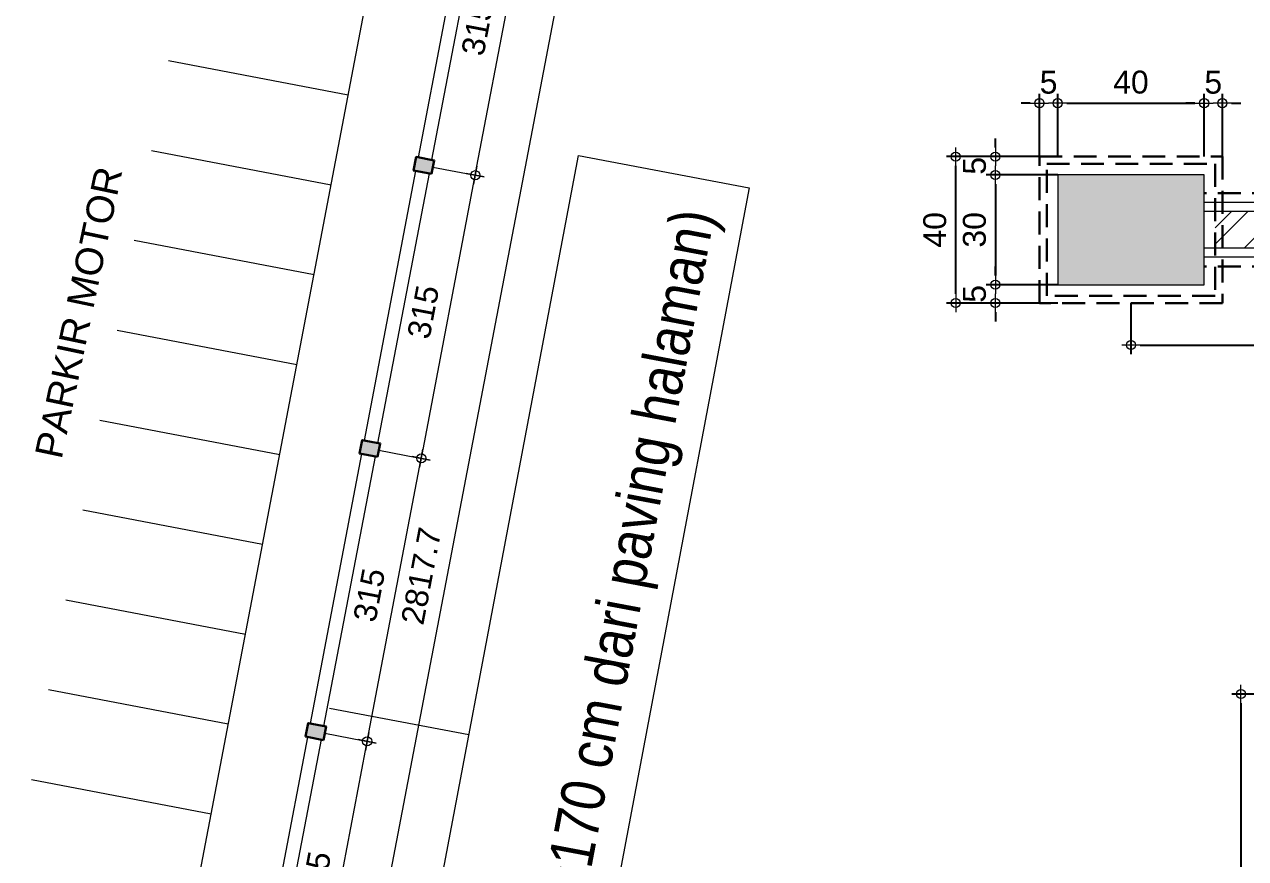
# Model space of a CAD drawing. Header units: millimetres. Extents: x -11 to 1625, y -267 to 180.
# Drawn here: x 865.29 to 878.64, y 77.65 to 86.77 of the extents above; entities that cross this region are included whole.
import ezdxf

# ---------------------------------------------------------------- set-up
doc = ezdxf.new("R2010")
doc.units = ezdxf.units.MM
doc.linetypes.add('DASHED2', pattern=[0.375, 0.25, -0.125])
for name, color, linetype, lineweight in [('ars', 11, 'Continuous', 5), ('CONCRETE', 8, 'Continuous', 5), ('DIMENSI', 8, 'Continuous', 9), ('dinding', 5, 'Continuous', 15), ('KOLOM', 1, 'Continuous', 30), ('lan', 7, 'Continuous', 15), ('not', 7, 'Continuous', 20), ('PAGAR', 4, 'Continuous', 18), ('TEXT KETERANGAN', 7, 'Continuous', 9), ('u', 6, 'Continuous', 20)]:
    doc.layers.add(name, color=color, linetype=linetype, lineweight=lineweight)
doc.styles.add('ISO', font='arial.ttf', dxfattribs={"width": 0.85})
doc.styles.get("Standard").update_dxf_attribs({"font": 'ARIALUNI.TTF'})
doc.dimstyles.new('SK-25', dxfattribs={"dimtxt": 0.25, "dimasz": 0.1, "dimexe": 0.1, "dimexo": 0, "dimgap": 0.1, "dimtad": 1, "dimdec": 0, "dimlfac": 25, "dimzin": 12, "dimdsep": 46, "dimtxsty": 'Standard', "dimblk": 'BULAT', "dimcen": 0.1, "dimclrd": 256, "dimadec": 0, "dimazin": 3, "dimtfac": 1, "dimtdec": 0, "dimtofl": 0, "dimtmove": 0, "dimatfit": 3, "dimldrblk": 'BULAT', "dimfxl": 0, "dimtolj": 1, "dimtzin": 0, "dimarcsym": 0})
doc.dimstyles.new('SK100', dxfattribs={"dimtxt": 0.25, "dimasz": 0.1, "dimexe": 0.1, "dimexo": 0, "dimgap": 0.15, "dimtad": 1, "dimdec": 0, "dimlfac": 100, "dimzin": 12, "dimdsep": 46, "dimtxsty": 'Standard', "dimblk": 'BULAT', "dimcen": 0.1, "dimclrd": 256, "dimclre": 256, "dimclrt": 256, "dimadec": 0, "dimazin": 3, "dimtfac": 1, "dimtdec": 0, "dimtofl": 0, "dimtmove": 0, "dimatfit": 3, "dimldrblk": 'BULAT', "dimfxl": 0, "dimtolj": 1, "dimtzin": 0, "dimlwd": -1, "dimlwe": -1, "dimarcsym": 0})

# ---------------------------------------------------------------- blocks, each defined once
blk = doc.blocks.new('PAGAR TYPE-B')
at = {"layer": 'ars'}
h = blk.add_hatch(dxfattribs=at)
h.set_pattern_fill('ANSI32', color=256, scale=0.01, style=0)
h.set_pattern_definition([(45, (-1.52, 0.075), (-0.067352, 0.067352), []), (45, (-1.4751, 0.075), (-0.067352, 0.067352), [])])
h.paths.add_polyline_path([(-1.52, 0.175), (-1.52, 0.075), (1.52, 0.075), (1.52, 0.175)])
at = {"layer": 'CONCRETE'}
blk.add_hatch(color=256, dxfattribs=at).paths.add_polyline_path([(-1.95, -0.025), (-1.55, -0.025), (-1.55, 0.275), (-1.95, 0.275)])
at = {"layer": 'dinding'}
for p, q in [((1.55, 0.2), (-1.55, 0.2)), ((1.55, 0.05), (-1.55, 0.05))]:
    blk.add_line(p, q, dxfattribs=at)
blk.add_lwpolyline([(-1.95, -0.025), (-1.55, -0.025), (-1.55, 0.275), (-1.95, 0.275)], close=True, dxfattribs=at)
at = {"layer": 'KOLOM', "linetype": 'DASHED2', "ltscale": 0.25}
for p, q in [((1.55, 0.225), (-1.55, 0.225)), ((1.55, 0.025), (-1.55, 0.025))]:
    blk.add_line(p, q, dxfattribs=at)
for points in [[(-1.5, -0.075), (-2, -0.075), (-2, 0.325), (-1.5, 0.325)], [(-1.52, -0.055), (-1.98, -0.055), (-1.98, 0.305), (-1.52, 0.305)]]:
    blk.add_lwpolyline(points, close=True, dxfattribs=at)
at = {"layer": 'PAGAR'}
for p, q in [((1.55, 0.175), (-1.55, 0.175)), ((1.55, 0.075), (-1.55, 0.075))]:
    blk.add_line(p, q, dxfattribs=at)
blk = doc.blocks.new('BULAT')
for p, q in [((-1, 0), (1, 0)), ((0, -1), (0, 1))]:
    blk.add_line(p, q)
blk.add_circle((0, 0), 0.5)
blk = doc.blocks.new('*D834')
at = {"layer": 'Defpoints', "color": 0}
for p in [(877.386, 83.722), (891.386, 83.722), (891.386, 83.263)]:
    blk.add_point(p, dxfattribs=at)
at = {"layer": 'u', "color": 0, "lineweight": -2}
for p, q in [((877.386, 83.722), (877.386, 83.163)), ((891.386, 83.722), (891.386, 83.163))]:
    blk.add_line(p, q, dxfattribs=at)
at = {"layer": 'u', "lineweight": -2}
blk.add_line((877.486, 83.263), (891.286, 83.263), dxfattribs=at)
at = {"layer": 'u', "lineweight": -2, "xscale": 0.1, "yscale": 0.1, "zscale": 0.1, "rotation": 180}
blk.add_blockref('BULAT', (877.386, 83.263), dxfattribs=at)
at = {"layer": 'u', "lineweight": -2, "xscale": 0.1, "yscale": 0.1, "zscale": 0.1}
blk.add_blockref('BULAT', (891.386, 83.263), dxfattribs=at)
at = {"layer": 'u', "color": 0, "insert": (884.386, 83.49), "char_height": 0.25, "attachment_point": 5}
blk.add_mtext('\\A1;350', dxfattribs=at)
blk = doc.blocks.new('*D835')
at = {"layer": 'Defpoints', "color": 0}
for p in [(876.586, 85.122), (875.904, 83.922), (876.586, 83.922)]:
    blk.add_point(p, dxfattribs=at)
at = {"layer": 'u', "color": 0, "lineweight": -2}
for p, q in [((876.586, 85.122), (875.804, 85.122)), ((876.586, 83.922), (875.804, 83.922))]:
    blk.add_line(p, q, dxfattribs=at)
at = {"layer": 'u', "lineweight": -2}
blk.add_line((875.904, 85.022), (875.904, 84.022), dxfattribs=at)
at = {"layer": 'u', "lineweight": -2, "xscale": 0.1, "yscale": 0.1, "zscale": 0.1}
for p, rotation in [((875.904, 85.122), 90), ((875.904, 83.922), 270)]:
    blk.add_blockref('BULAT', p, dxfattribs=dict(at, rotation=rotation))
at = {"layer": 'u', "color": 0, "insert": (875.676, 84.522), "char_height": 0.25, "attachment_point": 5, "rotation": 90}
blk.add_mtext('\\A1;30', dxfattribs=at)
blk = doc.blocks.new('*D836')
at = {"layer": 'Defpoints', "color": 0}
for p in [(875.904, 85.322), (876.586, 85.322), (876.586, 85.122)]:
    blk.add_point(p, dxfattribs=at)
at = {"layer": 'u', "lineweight": -2}
for p, q in [((875.904, 85.422), (875.904, 85.522)), ((875.904, 85.022), (875.904, 84.922))]:
    blk.add_line(p, q, dxfattribs=at)
at = {"layer": 'u', "color": 0, "lineweight": -2}
for p, q in [((876.586, 85.322), (875.804, 85.322)), ((876.586, 85.122), (875.804, 85.122))]:
    blk.add_line(p, q, dxfattribs=at)
at = {"layer": 'u', "lineweight": -2, "xscale": 0.1, "yscale": 0.1, "zscale": 0.1}
for p, rotation in [((875.904, 85.322), 270), ((875.904, 85.122), 90)]:
    blk.add_blockref('BULAT', p, dxfattribs=dict(at, rotation=rotation))
at = {"layer": 'u', "color": 0, "insert": (875.677, 85.222), "char_height": 0.25, "attachment_point": 5, "rotation": 90}
blk.add_mtext('\\A1;5', dxfattribs=at)
blk = doc.blocks.new('*D833')
at = {"layer": 'Defpoints', "color": 0}
for p in [(876.586, 83.922), (875.904, 83.722), (876.586, 83.722)]:
    blk.add_point(p, dxfattribs=at)
at = {"layer": 'u', "lineweight": -2}
for p, q in [((875.904, 84.022), (875.904, 84.122)), ((875.904, 83.622), (875.904, 83.522))]:
    blk.add_line(p, q, dxfattribs=at)
at = {"layer": 'u', "color": 0, "lineweight": -2}
for p, q in [((876.586, 83.922), (875.804, 83.922)), ((876.586, 83.722), (875.804, 83.722))]:
    blk.add_line(p, q, dxfattribs=at)
at = {"layer": 'u', "lineweight": -2, "xscale": 0.1, "yscale": 0.1, "zscale": 0.1}
for p, rotation in [((875.904, 83.922), 270), ((875.904, 83.722), 90)]:
    blk.add_blockref('BULAT', p, dxfattribs=dict(at, rotation=rotation))
at = {"layer": 'u', "color": 0, "insert": (875.677, 83.822), "char_height": 0.25, "attachment_point": 5, "rotation": 90}
blk.add_mtext('\\A1;5', dxfattribs=at)
blk = doc.blocks.new('*D837')
at = {"layer": 'Defpoints', "color": 0}
for p in [(875.471, 85.322), (876.386, 85.322), (876.386, 83.722)]:
    blk.add_point(p, dxfattribs=at)
at = {"layer": 'u', "color": 0, "lineweight": -2}
for p, q in [((876.386, 85.322), (875.371, 85.322)), ((876.386, 83.722), (875.371, 83.722))]:
    blk.add_line(p, q, dxfattribs=at)
at = {"layer": 'u', "lineweight": -2}
blk.add_line((875.471, 83.822), (875.471, 85.222), dxfattribs=at)
at = {"layer": 'u', "lineweight": -2, "xscale": 0.1, "yscale": 0.1, "zscale": 0.1}
for p, rotation in [((875.471, 85.322), 90), ((875.471, 83.722), 270)]:
    blk.add_blockref('BULAT', p, dxfattribs=dict(at, rotation=rotation))
at = {"layer": 'u', "color": 0, "insert": (875.243, 84.522), "char_height": 0.25, "attachment_point": 5, "rotation": 90}
blk.add_mtext('\\A1;40', dxfattribs=at)
blk = doc.blocks.new('*D858')
at = {"layer": 'Defpoints', "color": 0}
for p in [(879.084, 79.448), (878.589, 72.648), (879.084, 72.648)]:
    blk.add_point(p, dxfattribs=at)
at = {"layer": 'u', "color": 0, "lineweight": -2}
for p, q in [((879.084, 79.448), (878.489, 79.448)), ((879.084, 72.648), (878.489, 72.648))]:
    blk.add_line(p, q, dxfattribs=at)
at = {"layer": 'u', "lineweight": -2}
blk.add_line((878.589, 79.348), (878.589, 72.748), dxfattribs=at)
at = {"layer": 'u', "lineweight": -2, "xscale": 0.1, "yscale": 0.1, "zscale": 0.1}
for p, rotation in [((878.589, 79.448), 90), ((878.589, 72.648), 270)]:
    blk.add_blockref('BULAT', p, dxfattribs=dict(at, rotation=rotation))
at = {"layer": 'u', "color": 0, "insert": (878.362, 76.048), "char_height": 0.25, "attachment_point": 5, "rotation": 90}
blk.add_mtext('\\A1;170', dxfattribs=at)
blk = doc.blocks.new('PAGAR TYPE B')
at = {"layer": 'CONCRETE'}
for points in [[(-1.5, 0.175), (-1.65, 0.175), (-1.65, -0.025), (-1.5, -0.025)], [(1.65, 0.175), (1.5, 0.175), (1.5, -0.025), (1.65, -0.025)]]:
    blk.add_hatch(color=256, dxfattribs=at).paths.add_polyline_path(points)
at = {"layer": 'dinding'}
for points in [[(-1.5, 0.15), (1.5, 0.15)], [(-1.5, 0), (1.5, 0)]]:
    blk.add_lwpolyline(points, dxfattribs=at)
at = {"layer": 'KOLOM'}
for points in [[(-1.65, -0.025), (-1.5, -0.025), (-1.5, 0.175), (-1.65, 0.175)], [(1.5, -0.025), (1.65, -0.025), (1.65, 0.175), (1.5, 0.175)]]:
    blk.add_lwpolyline(points, close=True, dxfattribs=at)
blk = doc.blocks.new('*D894')
at = {"layer": 'Defpoints', "color": 0}
for p in [(868.575, 79.019), (869.038, 78.931), (867.985, 75.925)]:
    blk.add_point(p, dxfattribs=at)
at = {"layer": 'u'}
for p, q in [((868.575, 79.019), (869.137, 78.912)), ((868.467, 75.935), (869.02, 78.833)), ((867.985, 75.925), (868.546, 75.818))]:
    blk.add_line(p, q, dxfattribs=at)
at = {"layer": 'u', "xscale": 0.1, "yscale": 0.1, "zscale": 0.1}
for p, rotation in [((869.038, 78.931), 79.19567955118356), ((868.448, 75.837), 259.1956795511836)]:
    blk.add_blockref('BULAT', p, dxfattribs=dict(at, rotation=rotation))
at = {"layer": 'u', "insert": (868.47, 77.436), "char_height": 0.25, "attachment_point": 5, "rotation": 79.1957}
blk.add_mtext('\\A1;315', dxfattribs=at)
blk = doc.blocks.new('*D895')
at = {"layer": 'Defpoints', "color": 0}
for p in [(869.166, 82.114), (869.629, 82.025), (868.575, 79.019)]:
    blk.add_point(p, dxfattribs=at)
at = {"layer": 'u'}
for p, q in [((869.166, 82.114), (869.727, 82.006)), ((869.057, 79.029), (869.61, 81.927)), ((868.575, 79.019), (869.137, 78.912))]:
    blk.add_line(p, q, dxfattribs=at)
at = {"layer": 'u', "xscale": 0.1, "yscale": 0.1, "zscale": 0.1}
for p, rotation in [((869.629, 82.025), 79.19567955118347), ((869.038, 78.931), 259.1956795511834)]:
    blk.add_blockref('BULAT', p, dxfattribs=dict(at, rotation=rotation))
at = {"layer": 'u', "insert": (869.061, 80.53), "char_height": 0.25, "attachment_point": 5, "rotation": 79.1957}
blk.add_mtext('\\A1;315', dxfattribs=at)
blk = doc.blocks.new('*D896')
at = {"layer": 'Defpoints', "color": 0}
for p in [(869.756, 85.208), (870.219, 85.119), (869.166, 82.114)]:
    blk.add_point(p, dxfattribs=at)
at = {"layer": 'u'}
for p, q in [((869.756, 85.208), (870.318, 85.101)), ((869.648, 82.123), (870.201, 85.021)), ((869.166, 82.114), (869.727, 82.006))]:
    blk.add_line(p, q, dxfattribs=at)
at = {"layer": 'u', "xscale": 0.1, "yscale": 0.1, "zscale": 0.1}
for p, rotation in [((870.219, 85.119), 79.19567955118356), ((869.629, 82.025), 259.1956795511836)]:
    blk.add_blockref('BULAT', p, dxfattribs=dict(at, rotation=rotation))
at = {"layer": 'u', "insert": (869.651, 83.624), "char_height": 0.25, "attachment_point": 5, "rotation": 79.1957}
blk.add_mtext('\\A1;315', dxfattribs=at)
blk = doc.blocks.new('*D897')
at = {"layer": 'Defpoints', "color": 0}
for p in [(870.347, 88.302), (870.81, 88.214), (869.756, 85.208)]:
    blk.add_point(p, dxfattribs=at)
at = {"layer": 'u'}
for p, q in [((870.347, 88.302), (870.908, 88.195)), ((870.238, 85.218), (870.791, 88.115)), ((869.756, 85.208), (870.318, 85.101))]:
    blk.add_line(p, q, dxfattribs=at)
at = {"layer": 'u', "xscale": 0.1, "yscale": 0.1, "zscale": 0.1}
for p, rotation in [((870.81, 88.214), 79.19567955118356), ((870.219, 85.119), 259.1956795511836)]:
    blk.add_blockref('BULAT', p, dxfattribs=dict(at, rotation=rotation))
at = {"layer": 'u', "insert": (870.242, 86.719), "char_height": 0.25, "attachment_point": 5, "rotation": 79.1957}
blk.add_mtext('\\A1;315', dxfattribs=at)
blk = doc.blocks.new('*D900')
at = {"layer": 'Defpoints', "color": 0}
for p in [(871.561, 94.713), (866.274, 67.036), (867.258, 66.848)]:
    blk.add_point(p, dxfattribs=at)
at = {"layer": 'u'}
for p, q in [((871.561, 94.713), (872.643, 94.506)), ((872.526, 94.427), (867.277, 66.946)), ((866.274, 67.036), (867.356, 66.829))]:
    blk.add_line(p, q, dxfattribs=at)
at = {"layer": 'u', "xscale": 0.1, "yscale": 0.1, "zscale": 0.1}
for p, rotation in [((872.545, 94.525), 79.18579222324362), ((867.258, 66.848), 259.1857922232437)]:
    blk.add_blockref('BULAT', p, dxfattribs=dict(at, rotation=rotation))
at = {"layer": 'u', "insert": (869.629, 80.739), "char_height": 0.25, "attachment_point": 5, "rotation": 79.1858}
blk.add_mtext('\\A1;2817.7', dxfattribs=at)
blk = doc.blocks.new('*D3057')
at = {"layer": 'Defpoints', "color": 0}
for p in [(876.386, 85.907), (876.386, 85.322), (876.586, 85.322)]:
    blk.add_point(p, dxfattribs=at)
at = {"layer": 'u', "color": 0, "lineweight": -2}
for p, q in [((876.386, 85.322), (876.386, 86.007)), ((876.586, 85.322), (876.586, 86.007))]:
    blk.add_line(p, q, dxfattribs=at)
at = {"layer": 'u', "lineweight": -2}
for p, q in [((876.286, 85.907), (876.186, 85.907)), ((876.686, 85.907), (876.786, 85.907))]:
    blk.add_line(p, q, dxfattribs=at)
at = {"layer": 'u', "lineweight": -2, "xscale": 0.1, "yscale": 0.1, "zscale": 0.1}
blk.add_blockref('BULAT', (876.386, 85.907), dxfattribs=at)
at = {"layer": 'u', "lineweight": -2, "xscale": 0.1, "yscale": 0.1, "zscale": 0.1, "rotation": 180}
blk.add_blockref('BULAT', (876.586, 85.907), dxfattribs=at)
at = {"layer": 'u', "color": 0, "insert": (876.486, 86.134), "char_height": 0.25, "attachment_point": 5}
blk.add_mtext('\\A1;5', dxfattribs=at)
blk = doc.blocks.new('*D3058')
at = {"layer": 'Defpoints', "color": 0}
for p in [(878.386, 85.907), (878.186, 85.322), (878.386, 85.322)]:
    blk.add_point(p, dxfattribs=at)
at = {"layer": 'u', "color": 0, "lineweight": -2}
for p, q in [((878.186, 85.322), (878.186, 86.007)), ((878.386, 85.322), (878.386, 86.007))]:
    blk.add_line(p, q, dxfattribs=at)
at = {"layer": 'u', "lineweight": -2}
for p, q in [((878.086, 85.907), (877.986, 85.907)), ((878.486, 85.907), (878.586, 85.907))]:
    blk.add_line(p, q, dxfattribs=at)
at = {"layer": 'u', "lineweight": -2, "xscale": 0.1, "yscale": 0.1, "zscale": 0.1}
blk.add_blockref('BULAT', (878.186, 85.907), dxfattribs=at)
at = {"layer": 'u', "lineweight": -2, "xscale": 0.1, "yscale": 0.1, "zscale": 0.1, "rotation": 180}
blk.add_blockref('BULAT', (878.386, 85.907), dxfattribs=at)
at = {"layer": 'u', "color": 0, "insert": (878.286, 86.134), "char_height": 0.25, "attachment_point": 5}
blk.add_mtext('\\A1;5', dxfattribs=at)
blk = doc.blocks.new('*D3059')
at = {"layer": 'Defpoints', "color": 0}
for p in [(878.186, 85.907), (876.586, 85.322), (878.186, 85.322)]:
    blk.add_point(p, dxfattribs=at)
at = {"layer": 'u', "color": 0, "lineweight": -2}
for p, q in [((876.586, 85.322), (876.586, 86.007)), ((878.186, 85.322), (878.186, 86.007))]:
    blk.add_line(p, q, dxfattribs=at)
at = {"layer": 'u', "lineweight": -2}
blk.add_line((876.686, 85.907), (878.086, 85.907), dxfattribs=at)
at = {"layer": 'u', "lineweight": -2, "xscale": 0.1, "yscale": 0.1, "zscale": 0.1, "rotation": 180}
blk.add_blockref('BULAT', (876.586, 85.907), dxfattribs=at)
at = {"layer": 'u', "lineweight": -2, "xscale": 0.1, "yscale": 0.1, "zscale": 0.1}
blk.add_blockref('BULAT', (878.186, 85.907), dxfattribs=at)
at = {"layer": 'u', "color": 0, "insert": (877.386, 86.135), "char_height": 0.25, "attachment_point": 5}
blk.add_mtext('\\A1;40', dxfattribs=at)

msp = doc.modelspace()

# ---------------------------------------------------------------- linework, layer by layer
at = {"layer": 'lan'}
for p, q in [((866.8668751, 86.3722562), (868.8314213, 85.9973454)), ((866.6794197, 85.3899831), (868.643966, 85.0150723)), ((866.4919643, 84.40771), (868.4565106, 84.0327992)), ((866.304509, 83.4254369), (868.2690552, 83.0505261)), ((866.1170536, 82.4431637), (868.0815998, 82.068253)), ((865.9295982, 81.4608906), (867.8941444, 81.0859799)), ((865.7421428, 80.4786175), (867.706689, 80.1037067)), ((865.5546874, 79.4963444), (867.5192337, 79.1214336)), ((865.367232, 78.5140713), (867.3317783, 78.1391605))]:
    msp.add_line(p, q, dxfattribs=at)
at = {"layer": 'PAGAR'}
msp.add_line((865.2912767, 67.4468571), (870.1124816, 92.7101486), dxfattribs=at)
at = {"layer": 'TEXT KETERANGAN', "color": 6}
msp.add_lwpolyline([(869.0631103, 73.2519868), (871.3462975, 85.3347939), (873.2142939, 84.9818143), (870.9311067, 72.8990071)], close=True, dxfattribs=at)
msp.add_lwpolyline([(868.6275845, 79.2933904), (870.1503319, 79.0056495)], dxfattribs=at)

# ---------------------------------------------------------------- block references
at = {"xscale": 4.000000000040914, "yscale": 4.000000000040914, "zscale": 4.000000000040914}
msp.add_blockref('PAGAR TYPE-B', (884.3858859, 84.0220173), dxfattribs=at)
at = {"layer": 'DIMENSI', "rotation": 79.19567955121076}
for p in [(870.0269528, 86.7594966), (869.4364683, 83.6653363), (868.8459839, 80.571176), (868.2554994, 77.4770157)]:
    msp.add_blockref('PAGAR TYPE B', p, dxfattribs=at)

# ---------------------------------------------------------------- texts
at = {"layer": 'not', "insert": (865.3836824, 81.9764636), "char_height": 0.3, "attachment_point": 1, "rotation": 78.09595662}
msp.add_mtext_dynamic_manual_height_columns('\\pi0.092497;PARKIR MOTOR', width=3.384517328, gutter_width=12.5, heights=[0], dxfattribs=at)
at = {"layer": 'TEXT KETERANGAN', "style": 'ISO', "width": 0.85}
msp.add_text('(Pagar tembok T=170 cm dari paving halaman)', height=0.476270163, rotation=79.29946389, dxfattribs=at).set_placement((870.6416614, 73.0646429))

# ---------------------------------------------------------------- dimensions: what is measured, and where the dimension line sits
at = {"layer": 'u'}
dim = msp.add_aligned_dim(p1=(871.5608001, 94.712814), p2=(866.2740756, 67.0361221), distance=1.0019759, dimstyle='SK100', override={"dimdec": 1}, dxfattribs=at)
dim.commit()
dim.dimension.update_dxf_attribs({"geometry": '*D900', "text_midpoint": (869.6288231, 80.7385812)})
for p1, p2, picture, middle in [((869.7562674, 85.2077301), (870.3467519, 88.3018904), '*D897', (870.2417305, 86.7185088)), ((869.1657829, 82.1135698), (869.7562674, 85.2077301), '*D896', (869.6512461, 83.6243485)), ((868.5752985, 79.0194094), (869.1657829, 82.1135698), '*D895', (869.0607616, 80.5301882)), ((867.984814, 75.9252491), (868.5752985, 79.0194094), '*D894', (868.4702771, 77.4360278))]:
    dim = msp.add_aligned_dim(p1=p1, p2=p2, distance=-0.4713823, dimstyle='SK100', dxfattribs=at)
    dim.commit()
    dim.dimension.update_dxf_attribs({"geometry": picture, "text_midpoint": middle})
for base, p1, p2, picture, middle in [((876.3858859, 85.9069045), (876.5858859, 85.3220173), (876.3858859, 85.3220173), '*D3057', (876.4858859, 85.9069045)), ((878.3858859, 85.9069045), (878.1858859, 85.3220173), (878.3858859, 85.3220173), '*D3058', (878.2858859, 85.9069045))]:
    dim = msp.add_linear_dim(base=base, p1=p1, p2=p2, dimstyle='SK-25', dxfattribs=at)
    dim.commit()
    dim.dimension.update_dxf_attribs({"geometry": picture, "text_midpoint": middle, "dimtype": 160})
for base, p1, p2, picture, middle in [((878.1858859, 85.9069045), (876.5858859, 85.3220173), (878.1858859, 85.3220173), '*D3059', (877.3858859, 86.134633)), ((891.3858859, 83.2627296), (877.3858859, 83.7220173), (891.3858859, 83.7220173), '*D834', (884.3858859, 83.4904581))]:
    dim = msp.add_linear_dim(base=base, p1=p1, p2=p2, dimstyle='SK-25', dxfattribs=at)
    dim.commit()
    dim.dimension.update_dxf_attribs({"geometry": picture, "text_midpoint": middle})
for base, p1, p2, angle, picture, middle in [((875.9039868, 85.3220173), (876.5858859, 85.1220173), (876.5858859, 85.3220173), 90, '*D836', (875.9039868, 85.2220173)), ((875.9039868, 83.7220173), (876.5858859, 83.9220173), (876.5858859, 83.7220173), 270, '*D833', (875.9039868, 83.8220173))]:
    dim = msp.add_linear_dim(base=base, p1=p1, p2=p2, angle=angle, dimstyle='SK-25', dxfattribs=at)
    dim.commit()
    dim.dimension.update_dxf_attribs({"geometry": picture, "text_midpoint": middle, "dimtype": 160})
for base, p1, p2, picture, middle in [((875.4711443, 85.3220173), (876.3858859, 83.7220173), (876.3858859, 85.3220173), '*D837', (875.2434158, 84.5220173)), ((875.9039868, 83.9220173), (876.5858859, 85.1220173), (876.5858859, 83.9220173), '*D835', (875.6762583, 84.5220173)), ((878.5892873, 72.6479077), (879.0840925, 79.4479077), (879.0840925, 72.6479077), '*D858', (878.3615588, 76.0479077))]:
    dim = msp.add_linear_dim(base=base, p1=p1, p2=p2, angle=90, dimstyle='SK-25', dxfattribs=at)
    dim.commit()
    dim.dimension.update_dxf_attribs({"geometry": picture, "text_midpoint": middle})

doc.saveas('drawing.dxf')
